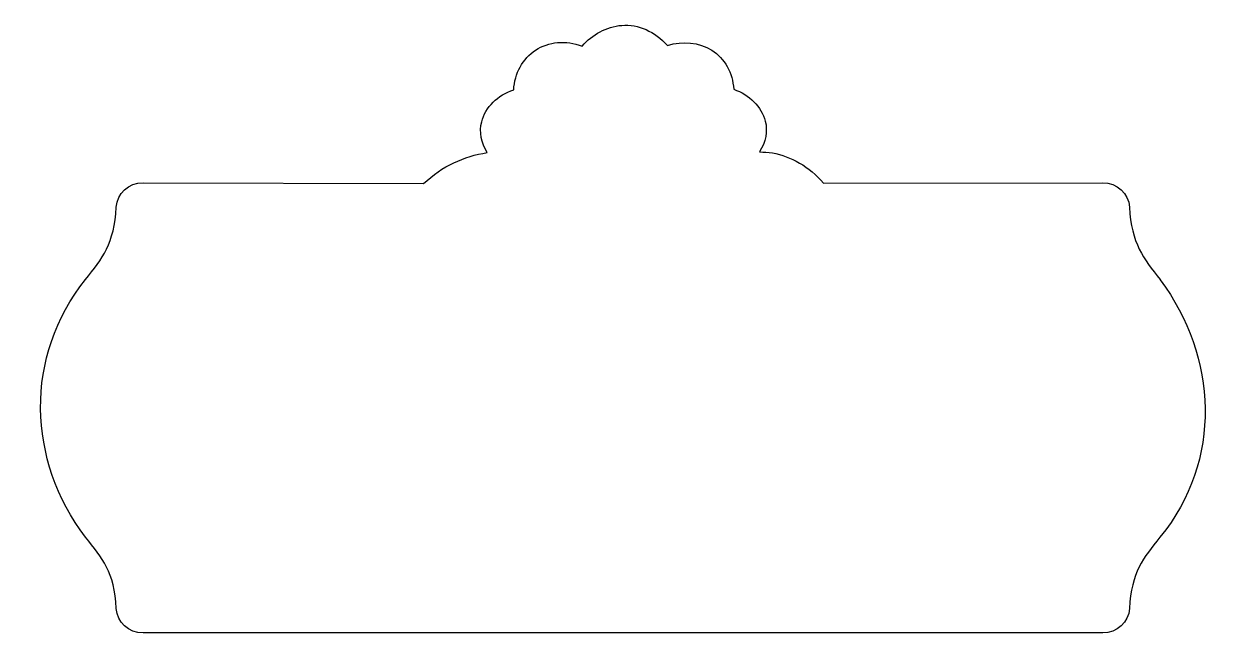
# Model space of a CAD drawing. Header units: centimetres. Extents: x -12.3 to 11, y -4.7 to 7.2.
import ezdxf

# ---------------------------------------------------------------- set-up
doc = ezdxf.new("R2010")
doc.units = ezdxf.units.CM
doc.header["$MEASUREMENT"] = 0
doc.layers.add('Layer 1', color=7, linetype='Continuous')

msp = doc.modelspace()

# ---------------------------------------------------------------- linework, layer by layer
at = {"layer": 'Layer 1', "color": 16}
msp.add_open_spline([(-0.67158, 7.13229), (-0.97151, 7.10783), (-1.24181, 6.95647), (-1.44381, 6.72883), (-1.44381, 6.72883), (-1.75571, 6.8494), (-2.09721, 6.81674), (-2.34583, 6.65064), (-2.34583, 6.65064), (-2.59575, 6.48368), (-2.75452, 6.20051), (-2.77089, 5.88124), (-2.77089, 5.88124), (-3.08639, 5.77982), (-3.32087, 5.54093), (-3.39386, 5.25885), (-3.39386, 5.25885), (-3.44477, 5.06211), (-3.40362, 4.84782), (-3.29004, 4.66147), (-3.29004, 4.66147), (-3.73575, 4.58733), (-4.15572, 4.40454), (-4.52626, 4.05784), (-4.52626, 4.05784), (-4.52626, 4.05784), (-9.97407, 4.07661), (-9.97407, 4.07661), (-9.97407, 4.07661), (-10.24833, 4.07687), (-10.48034, 3.86528), (-10.49322, 3.60121), (-10.49322, 3.60121), (-10.53213, 2.88899), (-10.766, 2.61144), (-11.09024, 2.19378), (-11.09024, 2.19378), (-12.28721, 0.70947), (-12.22106, -1.32328), (-11.09348, -2.80417), (-11.09348, -2.80417), (-11.09241, -2.80522), (-11.09133, -2.80626), (-11.09024, -2.80729), (-11.09024, -2.80729), (-10.76447, -3.21652), (-10.53215, -3.4822), (-10.49322, -4.19283), (-10.49322, -4.19283), (-10.48034, -4.45691), (-10.24833, -4.66849), (-9.97407, -4.66823), (-9.97407, -4.66823), (-9.97407, -4.66823), (8.67309, -4.66823), (8.67309, -4.66823), (8.67309, -4.66823), (8.94734, -4.66849), (9.17935, -4.4569), (9.19223, -4.19283), (9.19223, -4.19283), (9.23123, -3.48098), (9.46123, -3.21541), (9.78601, -2.80729), (9.78601, -2.80729), (11.01057, -1.3248), (10.89545, 0.70513), (9.7925, 2.18752), (9.7925, 2.18752), (9.79144, 2.18962), (9.79036, 2.1917), (9.78925, 2.19378), (9.78925, 2.19378), (9.465, 2.61132), (9.23125, 2.88889), (9.19223, 3.60121), (9.19223, 3.60121), (9.17935, 3.86528), (8.94734, 4.07687), (8.67309, 4.07661), (8.67309, 4.07661), (8.67309, 4.07661), (3.24799, 4.06722), (3.24799, 4.06722), (3.24799, 4.06722), (2.97077, 4.39662), (2.61483, 4.58409), (2.25512, 4.65522), (2.25512, 4.65522), (2.17115, 4.67182), (2.08902, 4.66871), (2.00528, 4.67711), (2.00528, 4.67711), (2.12331, 4.86342), (2.16719, 5.0746), (2.1156, 5.27136), (2.1156, 5.27136), (2.04127, 5.5548), (1.81056, 5.7858), (1.50235, 5.89063), (1.50235, 5.89063), (1.48518, 6.21023), (1.32466, 6.4912), (1.0773, 6.64751), (1.0773, 6.64751), (0.8309, 6.80322), (0.5124, 6.83739), (0.21421, 6.74134), (0.21421, 6.74134), (-0.0274, 7.01304), (-0.35246, 7.15832), (-0.67158, 7.13229)], degree=3, knots=[0, 0, 0, 0, 0.03448276, 0.03448276, 0.03448276, 0.03448276, 0.06896552, 0.06896552, 0.06896552, 0.06896552, 0.10344828, 0.10344828, 0.10344828, 0.10344828, 0.13793103, 0.13793103, 0.13793103, 0.13793103, 0.17241379, 0.17241379, 0.17241379, 0.17241379, 0.20689655, 0.20689655, 0.20689655, 0.20689655, 0.24137931, 0.24137931, 0.24137931, 0.24137931, 0.27586207, 0.27586207, 0.27586207, 0.27586207, 0.31034483, 0.31034483, 0.31034483, 0.31034483, 0.34482759, 0.34482759, 0.34482759, 0.34482759, 0.37931034, 0.37931034, 0.37931034, 0.37931034, 0.4137931, 0.4137931, 0.4137931, 0.4137931, 0.44827586, 0.44827586, 0.44827586, 0.44827586, 0.48275862, 0.48275862, 0.48275862, 0.48275862, 0.51724138, 0.51724138, 0.51724138, 0.51724138, 0.55172414, 0.55172414, 0.55172414, 0.55172414, 0.5862069, 0.5862069, 0.5862069, 0.5862069, 0.62068966, 0.62068966, 0.62068966, 0.62068966, 0.65517241, 0.65517241, 0.65517241, 0.65517241, 0.68965517, 0.68965517, 0.68965517, 0.68965517, 0.72413793, 0.72413793, 0.72413793, 0.72413793, 0.75862069, 0.75862069, 0.75862069, 0.75862069, 0.79310345, 0.79310345, 0.79310345, 0.79310345, 0.82758621, 0.82758621, 0.82758621, 0.82758621, 0.86206897, 0.86206897, 0.86206897, 0.86206897, 0.89655172, 0.89655172, 0.89655172, 0.89655172, 0.93103448, 0.93103448, 0.93103448, 0.93103448, 1, 1, 1, 1], dxfattribs=at)

doc.saveas('drawing.dxf')
